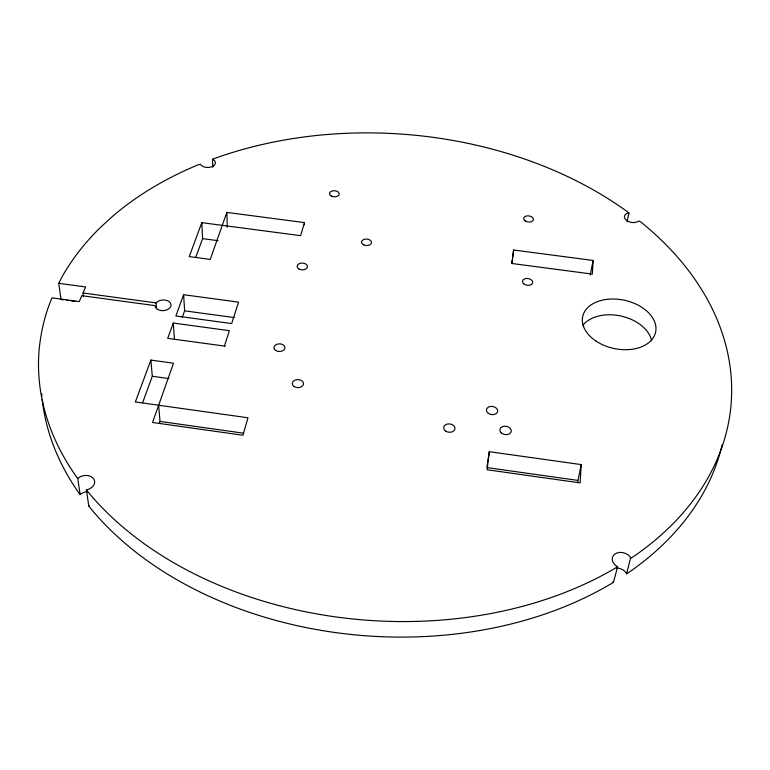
<?xml version="1.0" encoding="UTF-8"?>
<svg xmlns="http://www.w3.org/2000/svg" width="770" height="770" viewBox="0 0 770 770"><rect width="100%" height="100%" fill="white"/><g stroke="black" fill="none" stroke-linecap="round" stroke-linejoin="round"><path stroke-width="1.16" d="M304.4 224.869L304.439 222.597L226.852 212.414L210.229 259.403L189.237 256.603L201.827 222.645L300.656 235.678L304.439 222.597M581.206 464.589L580.137 482.886L487.121 469.758L489.306 451.692L581.206 464.589L577.567 482.665M593.141 260.453L592.342 274.091L512.012 263.504L513.638 250.019L593.141 260.453L590.215 275.044M511.626 263.533L512.127 260.154M512.464 257.902L513.638 250.019M487.054 466.437L487.4 464.166M487.747 461.894L489.306 451.692M627.04 221.847L628.975 212.953L627.261 211.644A347.058 243.686 4.2 0 0 214.57 158.466L212.501 159.265L212.818 167.157M87.501 491.606A9.702 7.248 -10.3 0 0 80.638 494.138L80.147 494.629L77.741 478.478L78.242 477.978A9.817 7.257 -9.9 0 1 93.507 478.632A9.817 7.257 -9.9 0 1 87.212 489.71L86.433 489.836L88.743 505.957L90.234 507.921A343.228 243.695 4.2 0 0 611.197 583.689L613.469 582.236L617.646 566.672L616.924 566.325A10.01 7.652 17.8 0 1 615.269 553.813A10.01 7.652 17.8 0 1 630.64 557.615L626.607 573.814L628.849 572.37A343.228 243.695 4.2 0 0 722.164 444.656M224.417 346.154L229.383 330.686L173.308 323.034L167.716 338.367L225.196 346.154M159.265 423.567L160.016 421.411L158.649 405.241M182.211 317.548L184.617 310.83L183.626 294.708L238.556 302.138L231.674 323.573L175.878 315.969L183.626 294.708M142.614 402.729L152.287 376.27L150.881 360.081L173.51 363.219L152.547 422.48L242.925 435.243L247.978 417.773L135.356 401.969L150.881 360.081M195.763 257.296L202.587 238.633L201.827 222.645M83.468 296.469L83.025 292.995L85.682 286.969L58.722 283.312L61.032 299.53L63.352 299.848M58.722 283.312L61.995 276.931A347.058 243.686 4.2 0 1 100.418 227.477L112.305 216.572A347.058 243.686 4.2 0 1 198.314 164.751L200.498 164.308A7.623 4.601 -1 0 0 211.827 166.763A7.623 4.601 -1 0 0 213.001 159.467L212.501 159.265M617.646 566.672L615.346 568.135A347.058 243.686 4.2 0 1 87.934 491.799L86.433 489.836M630.928 558.231L633.2 556.797A347.058 243.686 4.2 0 0 640.717 221.924L638.734 220.932A7.796 4.764 10.8 0 1 626.568 220.374A7.796 4.764 10.8 0 1 628.397 213.02L628.975 212.953M88.743 505.957L89.522 505.842M202.587 238.633L218.074 240.683M83.025 292.995L156.118 302.918A7.989 5.351 -3.7 0 1 169.14 301.619A7.989 5.351 -3.7 0 1 165.839 310.223A7.989 5.351 -3.7 0 1 155.078 305.632L81.841 295.69L79.243 301.58L51.994 297.865C44.939 314.285 40.897 331.899 39.126 349.667A347.058 243.686 4.2 0 0 76.259 476.534L77.741 478.478M184.617 310.83L234.253 317.577M66.826 300.319L69.146 300.637M71.466 300.954L74.95 301.426M152.287 376.27L168.784 378.57M160.016 421.411L243.618 433.212M486.881 467.573L577.712 480.384M612.747 581.889L613.469 582.236M80.147 494.629L78.684 492.694A343.228 243.695 4.2 0 1 42.235 399.611M626.607 573.814L626.328 573.188A9.894 7.633 18.2 0 0 616.395 568M156.118 302.918L156.58 308.683M173.308 323.034L174.434 339.185M226.852 212.414L227.323 227.217M582.967 325.2A36.883 24.707 12.2 0 1 621.438 316.133A36.883 24.707 12.2 0 1 651.661 340.869M41.888 396.204A343.228 243.695 4.2 0 1 41.696 393.942M523.725 283.803A5.188 3.398 8.6 0 0 532.484 283.418A5.188 3.398 8.6 0 0 526.613 278.451A5.188 3.398 8.6 0 0 523.725 283.803M298.77 268.922A5.178 3.407 1.2 0 0 307.336 267.267A5.178 3.407 1.2 0 0 300.743 263.186A5.178 3.407 1.2 0 0 298.77 268.922M275.583 350.408A5.505 3.84 0 0 0 284.775 348.637A5.505 3.84 0 0 0 277.98 343.959A5.505 3.84 0 0 0 275.583 350.408M501.222 432.836A5.775 4.206 9.7 0 0 510.991 432.268A5.775 4.206 9.7 0 0 504.543 426.185A5.775 4.206 9.7 0 0 501.222 432.836M488.392 413.394A5.688 4.1 8.9 0 0 497.622 411.661A5.688 4.1 8.9 0 0 490.153 406.493A5.688 4.1 8.9 0 0 488.392 413.394M525.236 220.971A4.938 3.08 8 0 0 533.341 220.028A4.938 3.08 8 0 0 527.055 215.879A4.938 3.08 8 0 0 525.236 220.971M331.273 196.032A4.88 3.042 2.3 0 0 339.185 194.377A4.88 3.042 2.3 0 0 332.659 190.873A4.88 3.042 2.3 0 0 331.273 196.032M293.89 386.444A5.64 4.033 0.6 0 0 303.342 384.721A5.64 4.033 0.6 0 0 296.479 379.716A5.64 4.033 0.6 0 0 293.89 386.444M363.767 244.889A5.005 3.234 3.3 0 0 371.515 242.637A5.005 3.234 3.3 0 0 364.287 239.306A5.005 3.234 3.3 0 0 363.767 244.889M445.474 430.95A5.698 4.187 7.3 0 0 454.858 429.314A5.698 4.187 7.3 0 0 447.611 423.972A5.698 4.187 7.3 0 0 445.474 430.95M595.768 340.918A37.278 24.678 12 0 0 655.482 332.707A37.278 24.678 12 0 0 606.221 299.453A37.278 24.678 12 0 0 595.768 340.918"/></g></svg>
